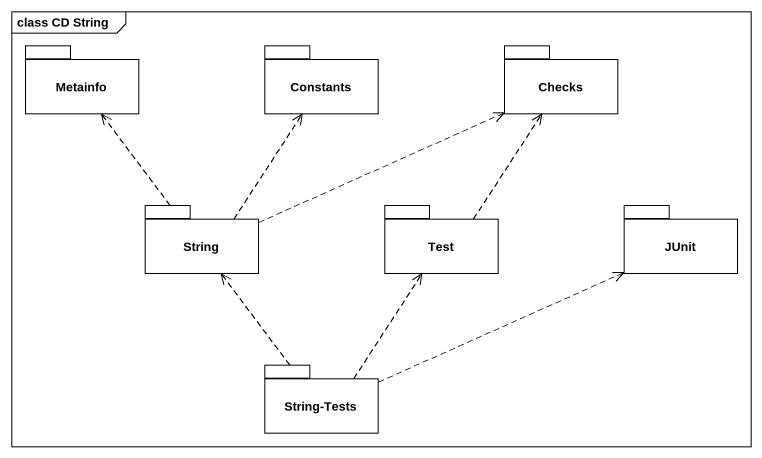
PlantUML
@startuml
mainframe class CD String
package Metainfo {
}
package Constants {
}
package Checks {
}
package String {
}
package Test {
}
package JUnit {
}
package "String-Tests" as String_Tests {
}
String .up.> Metainfo
String .up.> Constants
String .right.> Checks
Test .up.> Checks
String_Tests .up.> String
String_Tests .up.> Test
String_Tests .right.> JUnit
@enduml
